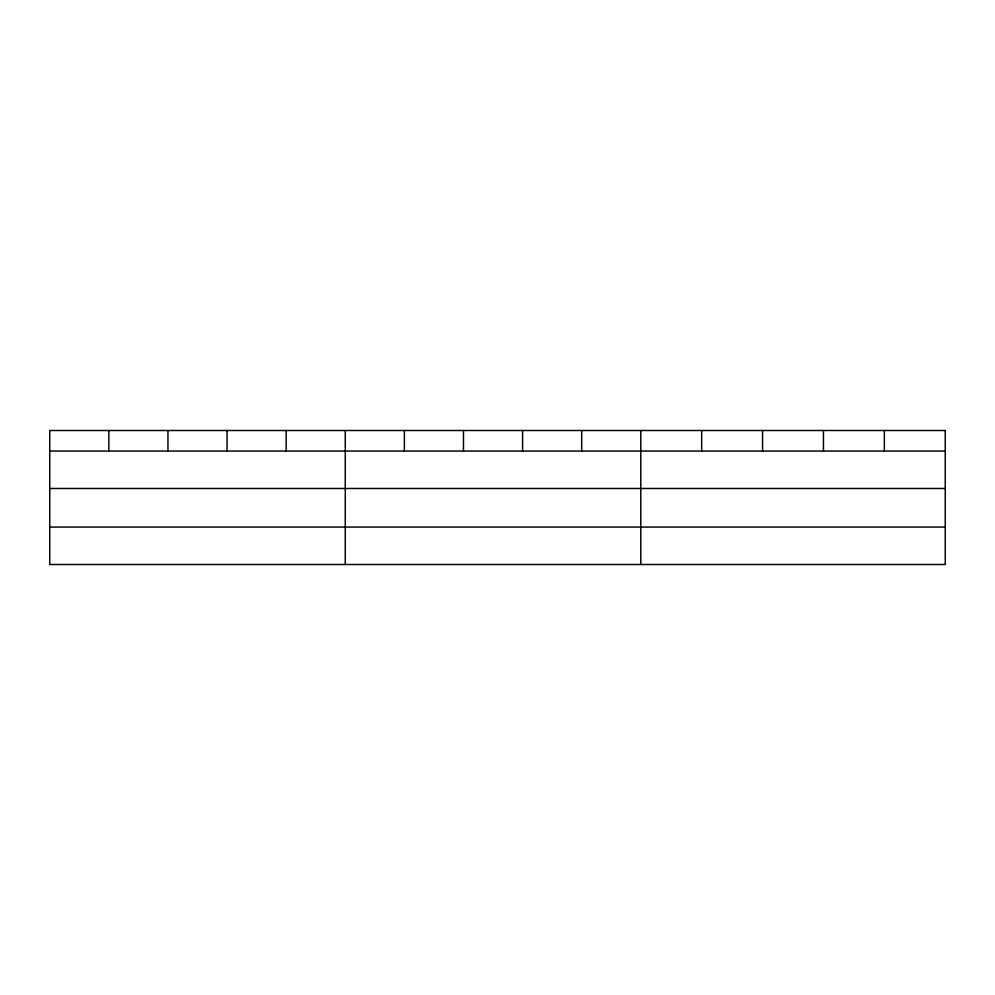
<?xml version="1.0" encoding="UTF-8"?>
<svg xmlns="http://www.w3.org/2000/svg" width="995" height="995" viewBox="0 0 995 995"><rect width="100%" height="100%" fill="white"/><g stroke="black" fill="none" stroke-linecap="round" stroke-linejoin="round"><path stroke-width="1.49" d="M49.75 451.046L945.25 451.046M49.75 488.483L945.25 488.483M49.75 527.064L945.25 527.064M884.356 430.499L884.356 451.046M823.462 430.499L823.462 451.046M762.568 430.499L762.568 451.046M701.674 430.499L701.674 451.046M640.78 430.499L640.78 564.501M581.677 430.499L581.677 451.046M522.574 430.499L522.574 451.046M463.471 430.499L463.471 451.046M404.368 430.499L404.368 451.046M345.265 430.499L345.265 564.501M286.162 430.499L286.162 451.046M227.059 430.499L227.059 451.046M167.956 430.499L167.956 451.046M108.853 430.499L108.853 451.046M945.25 430.499L49.75 430.499L49.75 564.501L945.25 564.501L945.25 430.499"/></g></svg>
